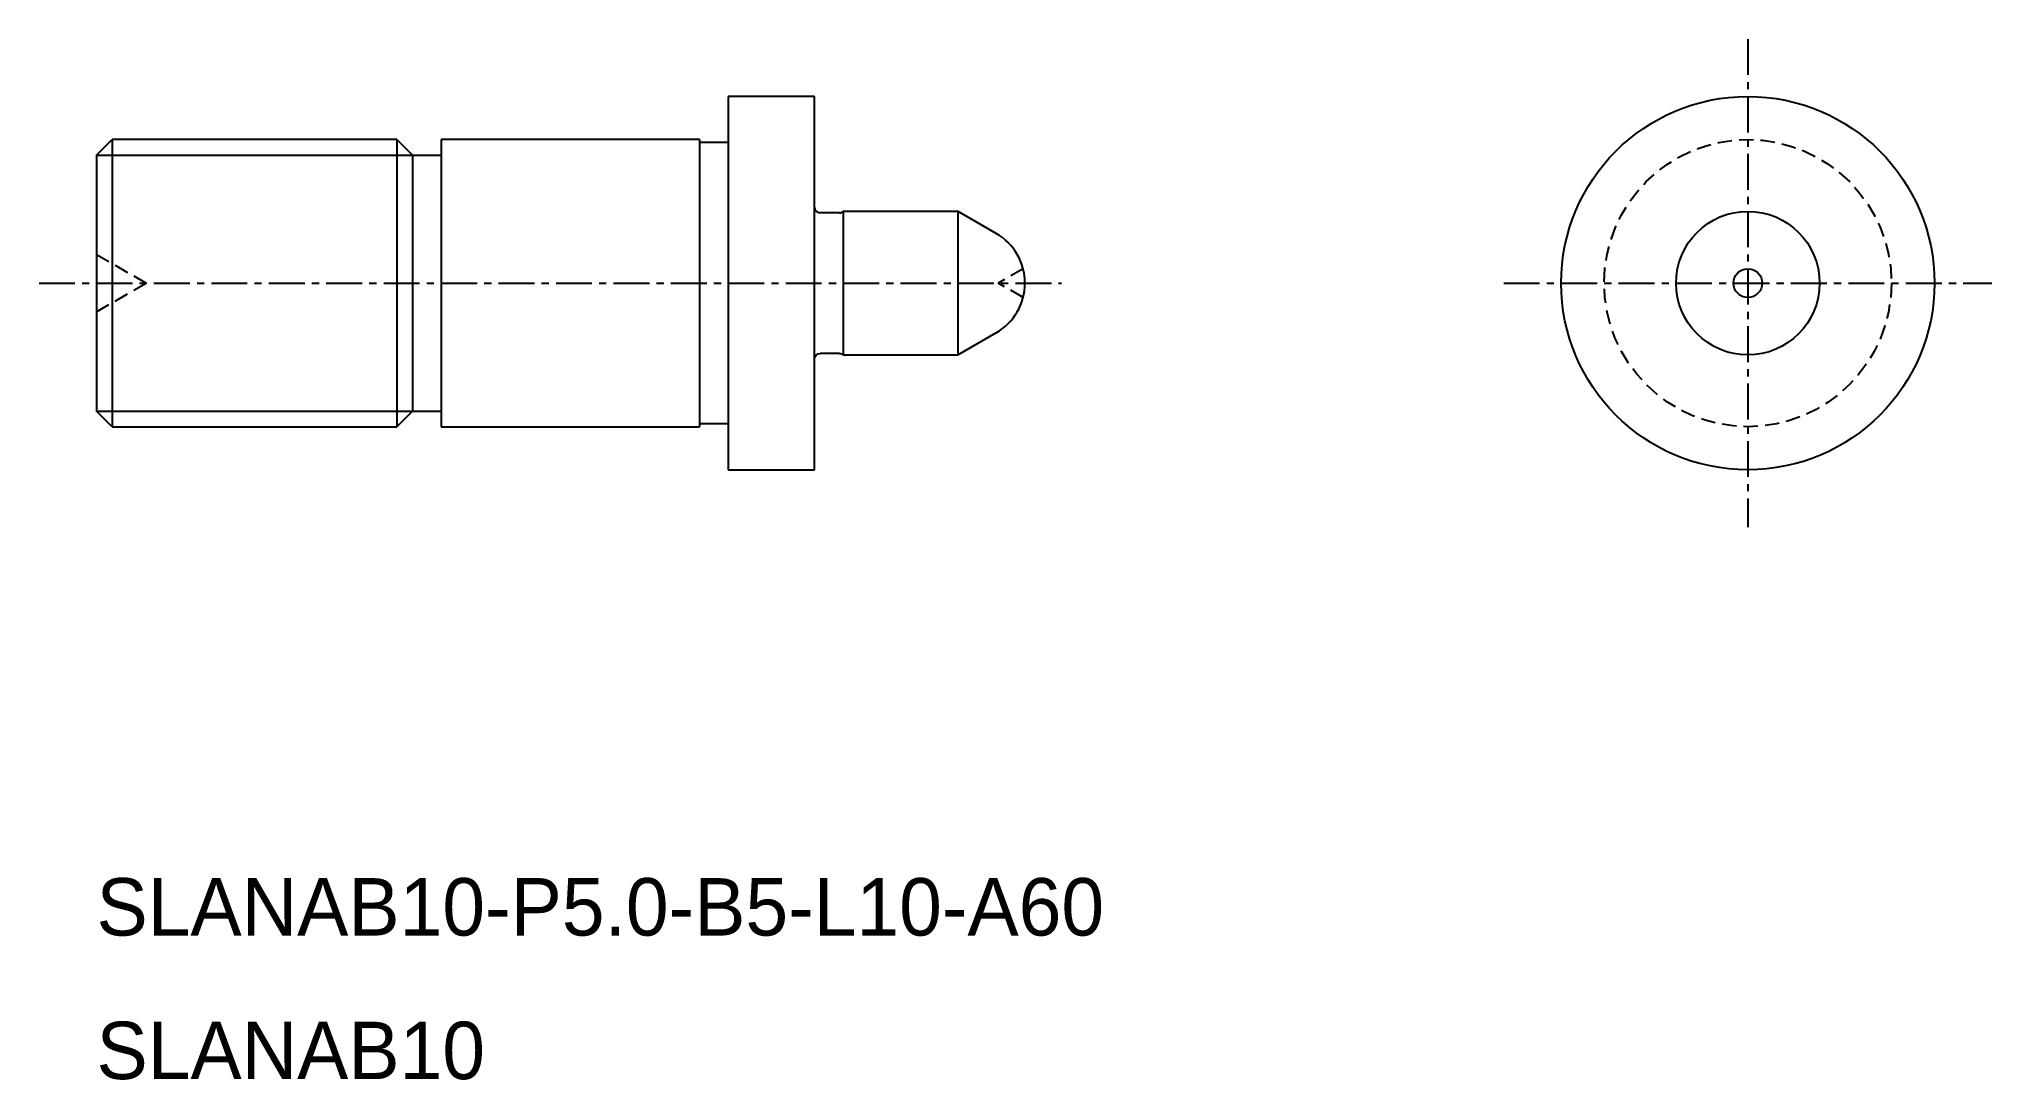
# Model space of a CAD drawing. Extents: x -1388.4 to -1320.4, y -131.3 to -95.
import ezdxf

# ---------------------------------------------------------------- set-up
doc = ezdxf.new("R2010")
doc.units = 0
doc.linetypes.add('CENTER', pattern=[2, 1.25, -0.25, 0.25, -0.25])
doc.linetypes.add('DASHED', pattern=[0.75, 0.5, -0.25])
doc.layers.get('0').update_dxf_attribs({"linetype": 'CONTINUOUS'})
doc.layers.add('CENTER', color=1, linetype='CENTER')

# ---------------------------------------------------------------- blocks, each defined once
blk = doc.blocks.new('A$C2B976DBE')
at = {"color": 7, "linetype": 'CONTINUOUS'}
blk.add_line((-0.132, -0.05), (-0.8, -0.05), dxfattribs=at)
for centre, start, end in [((-0.8, 0.15), 180, 270), ((-0.132, 0.15), 270, 311.40962)]:
    blk.add_arc(centre, 0.2, start, end, dxfattribs=at)

msp = doc.modelspace()

# ---------------------------------------------------------------- linework, layer by layer
at = {"color": 7, "linetype": 'CONTINUOUS'}
for p, q in [((-1361.394, -97.029), (-1364.394, -97.029)), ((-1364.394, -97.029), (-1364.394, -110.029)), ((-1361.394, -110.029), (-1361.394, -97.029)), ((-1386.394, -99.071), (-1385.853, -98.529)), ((-1375.936, -98.529), (-1385.853, -98.529)), ((-1385.853, -98.529), (-1385.853, -108.529)), ((-1375.394, -99.071), (-1375.936, -98.529)), ((-1375.936, -98.529), (-1375.936, -108.529)), ((-1365.394, -98.529), (-1374.394, -98.529)), ((-1374.394, -98.529), (-1374.394, -108.529)), ((-1365.394, -98.529), (-1365.394, -108.529)), ((-1386.394, -99.071), (-1386.394, -107.988)), ((-1375.394, -99.071), (-1375.394, -107.988)), ((-1375.394, -99.071), (-1374.394, -99.071)), ((-1364.394, -98.629), (-1365.394, -98.629)), ((-1360.394, -101.029), (-1360.394, -106.029)), ((-1356.394, -101.029), (-1360.394, -101.029)), ((-1356.394, -106.029), (-1356.394, -101.029)), ((-1355.064, -101.797), (-1356.394, -101.029)), ((-1355.064, -105.261), (-1356.394, -106.029)), ((-1360.394, -106.029), (-1356.394, -106.029)), ((-1385.853, -108.529), (-1386.394, -107.988)), ((-1375.936, -108.529), (-1375.394, -107.988)), ((-1375.394, -107.988), (-1374.394, -107.988)), ((-1385.853, -108.529), (-1375.936, -108.529)), ((-1374.394, -108.529), (-1365.394, -108.529)), ((-1364.394, -108.429), (-1365.394, -108.429)), ((-1364.394, -110.029), (-1361.394, -110.029))]:
    msp.add_line(p, q, dxfattribs=at)
at = {"color": 3, "linetype": 'CONTINUOUS'}
for p, q in [((-1386.394, -99.071), (-1375.394, -99.071)), ((-1386.394, -107.988), (-1375.394, -107.988))]:
    msp.add_line(p, q, dxfattribs=at)
at = {"color": 3, "linetype": 'DASHED'}
for p, q in [((-1386.394, -102.529), (-1384.662, -103.529)), ((-1354.128, -103.029), (-1354.994, -103.529)), ((-1386.394, -104.529), (-1384.662, -103.529)), ((-1354.128, -104.029), (-1354.994, -103.529))]:
    msp.add_line(p, q, dxfattribs=at)
at = {"color": 7, "linetype": 'CONTINUOUS'}
for radius in [6.5, 2.5, 0.5]:
    msp.add_circle((-1328.894, -103.529), radius, dxfattribs=at)
at = {"color": 3, "linetype": 'DASHED'}
msp.add_circle((-1328.894, -103.529), 5, dxfattribs=at)
at = {"color": 7, "linetype": 'CONTINUOUS'}
msp.add_arc((-1356.064, -103.529), 2, 300, 60, dxfattribs=at)
at = {"layer": 'CENTER', "color": 1, "linetype": 'CENTER'}
for p, q in [((-1328.894, -95.029), (-1328.894, -112.029)), ((-1388.394, -103.529), (-1352.792, -103.529)), ((-1337.394, -103.529), (-1320.394, -103.529))]:
    msp.add_line(p, q, dxfattribs=at)

# ---------------------------------------------------------------- block references
msp.add_blockref('A$C2B976DBE', (-1360.394, -101.029))
at = {"xscale": -1, "rotation": 180}
msp.add_blockref('A$C2B976DBE', (-1360.394, -106.029), dxfattribs=at)

# ---------------------------------------------------------------- texts
at = {"color": 7, "linetype": 'CONTINUOUS'}
for s, p in [('SLANAB10-P5.0-B5-L10-A60', (-1386.394, -126.25)), ('SLANAB10', (-1386.394, -131.25))]:
    msp.add_text(s, height=2, dxfattribs=at).set_placement(p)

doc.saveas('drawing.dxf')
